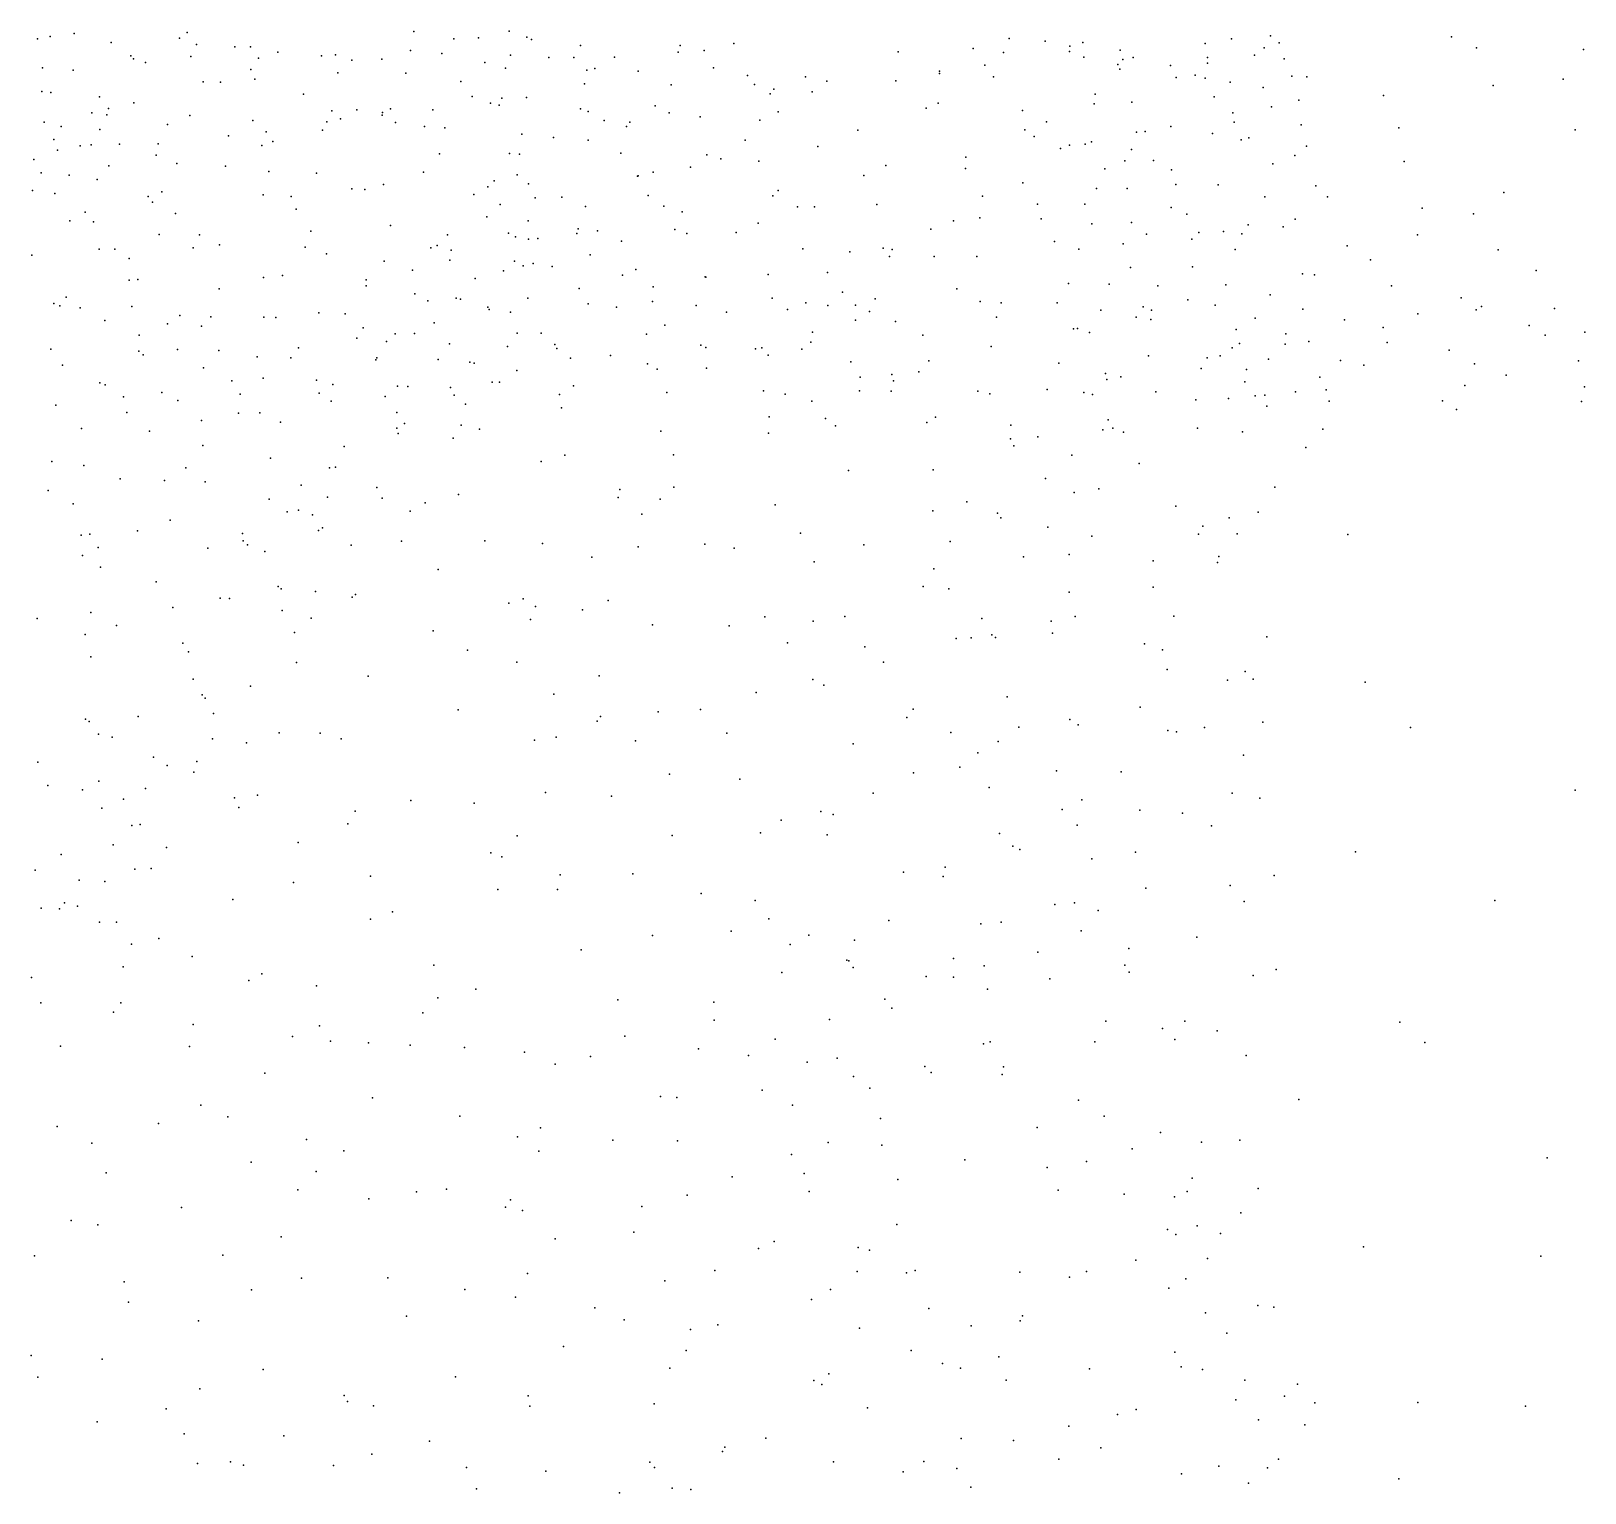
# Model space of a CAD drawing. Header units: metres. Extents: x -23.9 to 23.9, y -27.4 to 27.4.
# Drawn here: x -0.888 to 1.862, y -7.778 to -5.192 of the extents above; entities that cross this region are included whole.
import ezdxf

# ---------------------------------------------------------------- set-up
doc = ezdxf.new("R2010")
doc.units = ezdxf.units.M

msp = doc.modelspace()

# ---------------------------------------------------------------- linework, layer by layer
for p in [(-0.8118, -5.1961, 1.7997), (-0.6114, -5.1943, 18.1603), (-0.2105, -5.1923, 13.6575), (-0.0417, -5.1918, 17.0261), (-0.8763, -5.2054, -3.7536), (-0.8542, -5.2013, 18.2231), (-0.7459, -5.2118, -0.7983), (-0.625, -5.2043, 2.8219), (-0.5953, -5.2158, 2.1341), (-0.5273, -5.2196, 13.879), (-0.4993, -5.2195, -5.7486), (-0.1396, -5.2057, -5.5384), (-0.0958, -5.2035, -24.5397), (-0.0106, -5.2028, -0.2291), (-0.002, -5.2065, -4.3507), (0.0842, -5.2173, -5.1415), (0.2606, -5.2172, -22.2848), (0.3555, -5.2137, 23.0484), (0.7796, -5.2225, 22.7335), (0.8431, -5.2047, -23.3436), (0.9065, -5.2098, 13.0251), (0.9503, -5.2182, 12.8066), (0.9734, -5.2119, 12.3197), (1.19, -5.214, 16.1674), (1.2365, -5.2053, 14.7263), (1.2944, -5.2215, 13.5976), (1.3056, -5.2002, 25.309), (1.3206, -5.2127, 15.1237), (1.6261, -5.2022, 25.4257), (1.6701, -5.2215, 18.5844), (1.8595, -5.2244, 22.9182), (-0.7114, -5.2356, 18.2724), (-0.7069, -5.2407, -3.8138), (-0.6856, -5.2475, -1.2426), (-0.6049, -5.2369, -3.8921), (-0.4853, -5.2396, 17.9881), (-0.4515, -5.229, 2.4324), (-0.374, -5.2357, 17.6801), (-0.3492, -5.234, 25.3351), (-0.3202, -5.2434, -5.6363), (-0.2673, -5.2416, 23.1532), (-0.2165, -5.2259, 17.2308), (-0.1608, -5.2312, 22.5085), (-0.0846, -5.2475, 13.6319), (-0.0395, -5.2343, 23.2075), (0.0285, -5.2384, -5.2483), (0.0728, -5.2383, 13.5184), (0.1444, -5.2382, 25.2305), (0.2572, -5.2291, 23.1644), (0.3035, -5.2262, 14.3523), (0.6466, -5.2283, 13.2519), (0.8002, -5.2523, -22.7474), (0.833, -5.2295, -22.3617), (0.9501, -5.2279, 13.2776), (0.9752, -5.2381, 13.4086), (1.0354, -5.2509, 13.1702), (1.0397, -5.2255, 12.1373), (1.044, -5.2419, 12.6119), (1.0627, -5.2388, 22.7474), (1.194, -5.2486, 14.5719), (1.1943, -5.2385, 14.1259), (1.2775, -5.2343, 17.8529), (1.3295, -5.2411, 22.7921), (-0.8677, -5.2566, -0.6411), (-0.8135, -5.2608, 23.2777), (-0.4992, -5.2598, 23.1462), (-0.4921, -5.2766, 2.6785), (-0.3449, -5.2655, 19.4663), (-0.2246, -5.266, -23.2547), (-0.0481, -5.2573, 22.2722), (0.0955, -5.2609, 14.2169), (0.1097, -5.2578, 20.4514), (0.1865, -5.2628, -24.3129), (0.3199, -5.2567, 13.4016), (0.3797, -5.2702, 25.1687), (0.4825, -5.2728, -0.8181), (0.6426, -5.2798, 13.3817), (0.7195, -5.2627, 22.8655), (0.7196, -5.2671, 16.8348), (0.8156, -5.2729, 13.4591), (1.0392, -5.2594, 13.5242), (1.1286, -5.2524, 12.7492), (1.1387, -5.2741, 13.3045), (1.172, -5.2698, 14.3747), (1.1897, -5.275, 16.7235), (1.3434, -5.2713, 15.335), (1.37, -5.2728, 15.6235), (1.8233, -5.2768, 18.8874), (-0.8686, -5.2989, 1.8732), (-0.8532, -5.3007, 14.1409), (-0.5833, -5.2813, -5.856), (-0.5528, -5.2819, 2.2829), (-0.4057, -5.3033, 22.9193), (-0.1275, -5.2811, -23.8298), (0.0918, -5.2853, 21.5858), (0.2447, -5.2866, 16.9791), (0.3924, -5.2862, 23.1865), (0.42, -5.3027, 16.9346), (0.4267, -5.2943, -23.9372), (0.4944, -5.2995, -22.546), (0.5206, -5.2802, 14.6146), (0.995, -5.3032, -1.2388), (1.2342, -5.282, 16.1209), (1.2924, -5.2915, 15.9932), (1.5055, -5.3059, 22.8929), (1.6997, -5.2879, -1.6888), (-0.767, -5.308, -0.9244), (-0.7511, -5.3288, 2.0379), (-0.706, -5.3187, 19.1342), (-0.3555, -5.3329, 23.2285), (-0.3112, -5.3308, 17.795), (-0.2516, -5.3295, 25.2767), (-0.1771, -5.3312, -4.2835), (-0.1071, -5.3074, 19.9906), (-0.0747, -5.3194, 17.1678), (-0.0593, -5.3228, -5.4067), (-0.0548, -5.3102, -22.8148), (-0.0114, -5.3095, -4.4019), (0.0843, -5.3291, 21.9978), (0.0981, -5.3343, 17.0649), (0.2164, -5.3242, 23.3773), (0.4344, -5.3345, 13.4466), (0.6959, -5.3283, 13.5284), (0.7173, -5.3195, 14.8245), (0.8668, -5.3321, 22.9213), (0.9937, -5.3206, 13.6882), (1.0601, -5.3176, 25.2078), (1.2059, -5.308, 22.822), (1.3071, -5.3256, 15.041), (1.3558, -5.314, 15.8537), (-0.865, -5.3528, -0.813), (-0.8349, -5.3604, -1.4748), (-0.7804, -5.3365, 23.1797), (-0.754, -5.3401, 14.7541), (-0.6464, -5.3568, 2.6485), (-0.6068, -5.3411, 18.2977), (-0.4954, -5.3498, 13.9139), (-0.3647, -5.3524, -5.6852), (-0.3402, -5.347, -4.1638), (-0.2667, -5.3403, 13.8514), (-0.2659, -5.3356, 0.0572), (-0.243, -5.3532, 23.3208), (-0.1918, -5.3604, 14.3591), (0.1263, -5.3499, 13.6314), (0.1658, -5.3603, -4.5708), (0.1718, -5.3531, -4.9405), (0.2416, -5.3364, 13.5484), (0.2961, -5.3432, -22.9718), (0.402, -5.3492, -23.3246), (0.9093, -5.3524, 15.0845), (1.1293, -5.3608, 16.4386), (1.2387, -5.3364, 18.1158), (1.2413, -5.3529, 14.8771), (1.3597, -5.3575, 22.8975), (-0.8475, -5.3837, 2.0115), (-0.7664, -5.3659, -1.2184), (-0.5384, -5.3768, 2.4189), (-0.472, -5.3699, -5.7874), (-0.4599, -5.3871, -4.0922), (-0.3723, -5.3669, 18.065), (-0.1558, -5.3631, 17.4768), (-0.0196, -5.3743, 13.7456), (0.0364, -5.3799, -5.2049), (0.0978, -5.385, -5.0817), (0.3756, -5.3847, 23.4214), (0.5752, -5.3668, 23.2248), (0.8707, -5.3663, 13.7308), (0.8875, -5.3782, 25.1459), (0.989, -5.3875, 16.6219), (1.0686, -5.3706, 15.6411), (1.0839, -5.3694, 14.2443), (1.2031, -5.3731, 17.542), (1.2536, -5.384, 25.2511), (1.2675, -5.3809, 18.3931), (1.5326, -5.3629, 25.335), (1.8447, -5.3665, 25.4178), (-0.8414, -5.4025, -0.9574), (-0.8008, -5.3948, -1.362), (-0.7817, -5.3931, 25.2227), (-0.7314, -5.3919, 2.1414), (-0.6667, -5.4111, 14.0598), (-0.6631, -5.3911, -5.8977), (-0.4795, -5.3942, 19.2584), (-0.1653, -5.4091, -5.601), (-0.0414, -5.4084, 25.2015), (-0.0236, -5.4096, 23.531), (0.1561, -5.4078, 23.5512), (0.3082, -5.4106, 17.0074), (0.5047, -5.3961, 13.6289), (0.7663, -5.4149, 23.1807), (0.9337, -5.3993, 23.0291), (0.9499, -5.3936, 13.8546), (0.9775, -5.3919, 15.3545), (1.0598, -5.401, 14.4023), (1.3487, -5.4116, 15.4202), (1.369, -5.3951, 15.6904), (-0.8832, -5.4189, 2.5204), (-0.87, -5.4424, 14.1777), (-0.75, -5.4301, 2.5501), (-0.6297, -5.426, 2.3157), (-0.5437, -5.4308, 23.3114), (-0.4672, -5.44, 25.2817), (-0.3829, -5.4432, 23.4134), (-0.1932, -5.4411, -4.3335), (0.2128, -5.4414, -4.6663), (0.2792, -5.4327, 14.6076), (0.333, -5.4178, 13.6226), (0.4003, -5.4221, 25.1039), (0.6249, -5.4298, 16.9232), (0.766, -5.435, 25.0527), (1.0125, -5.4353, 25.163), (1.0476, -5.4211, 14.6793), (1.0982, -5.4205, 22.9693), (1.1304, -5.4371, 16.3083), (1.3099, -5.4264, 15.9494), (1.5424, -5.4223, 23.0001), (-0.8203, -5.4464, -5.9734), (-0.7711, -5.4541, -3.8848), (-0.3202, -5.4706, 18.2138), (-0.2973, -5.472, 25.2295), (-0.2642, -5.4634, 18.0638), (-0.0794, -5.4674, -4.4383), (-0.0682, -5.4567, -5.3984), (-0.0277, -5.4459, 17.3803), (-0.0076, -5.4619, 13.8513), (0.1854, -5.4486, 13.7245), (0.1864, -5.448, -4.8102), (0.5857, -5.4475, 23.4034), (0.8674, -5.4605, 16.7837), (0.9976, -5.4704, 14.2702), (1.052, -5.4705, 23.1124), (1.1383, -5.4634, 14.8585), (1.2132, -5.464, 16.212), (1.3856, -5.4654, 25.2535), (-0.8855, -5.4737, -1.071), (-0.8459, -5.4793, 18.5777), (-0.6804, -5.4843, -3.9736), (-0.6733, -5.4946, 23.362), (-0.6564, -5.4761, 2.5099), (-0.4772, -5.4813, -5.8145), (-0.4276, -5.4845, 0.2303), (-0.1046, -5.4809, 17.69), (-0.0577, -5.4985, 23.6741), (0.004, -5.4868, -0.2823), (0.0514, -5.4854, -5.1546), (0.2039, -5.4827, 20.6924), (0.425, -5.4832, 14.8026), (0.4342, -5.4737, 13.8014), (0.609, -5.4985, 13.9339), (0.796, -5.4839, 23.3165), (0.8931, -5.4979, 25.0878), (0.977, -5.4981, 14.4432), (1.2953, -5.4852, 23.0169), (1.4066, -5.4849, 18.7613), (1.7183, -5.4774, 23.0927), (-0.7921, -5.5121, 2.3901), (-0.6326, -5.5147, -5.8885), (-0.4187, -5.5069, 14.0028), (-0.0816, -5.5202, 14.5119), (0.0931, -5.5019, 25.1362), (0.2317, -5.5012, 25.1076), (0.2644, -5.5114, 13.8368), (0.4686, -5.5024, 16.9956), (0.4984, -5.5028, 23.5831), (0.7913, -5.5224, 16.8928), (0.8997, -5.5241, 14.178), (1.1296, -5.5036, 16.6495), (1.1573, -5.5156, 17.942), (1.3493, -5.5243, 15.4939), (1.5737, -5.505, 25.2856), (1.6651, -5.515, 19.1468), (-0.8194, -5.5277, 23.3492), (-0.7773, -5.5292, 23.259), (-0.6613, -5.5516, 25.0841), (-0.59, -5.5524, -4.0837), (-0.3928, -5.5458, -4.2357), (-0.2517, -5.5356, 23.6448), (-0.1512, -5.5523, 18.0268), (-0.0427, -5.5494, -5.3295), (-0.0082, -5.5276, 17.5714), (0.078, -5.55, -4.9483), (0.0805, -5.5416, -4.6069), (0.1147, -5.5452, 17.2948), (0.2515, -5.5428, 23.754), (0.2726, -5.55, 20.1817), (0.3601, -5.5479, 17.1101), (0.3987, -5.5314, 23.6744), (0.7045, -5.5422, 23.5262), (0.7445, -5.5277, 14.0846), (0.9895, -5.5325, 16.6934), (1.0597, -5.5304, 23.2427), (1.0859, -5.551, 15.9551), (1.1787, -5.548, 16.4048), (1.2226, -5.5461, 25.1552), (1.2548, -5.5505, 15.0878), (1.2661, -5.5347, 16.0734), (1.3278, -5.5379, 15.2779), (1.566, -5.5521, -1.5414), (-0.7673, -5.5775, 24.9966), (-0.7398, -5.5777, 23.4786), (-0.6012, -5.5752, 14.0862), (-0.5543, -5.5697, 23.5561), (-0.4027, -5.5741, 25.1015), (-0.1805, -5.5754, 22.7155), (-0.1694, -5.5711, 25.0941), (-0.1445, -5.5791, -5.5264), (-0.0308, -5.5557, 25.1173), (-0.0077, -5.5598, 23.8093), (0.0091, -5.5584, 13.9658), (0.1572, -5.5633, 13.9307), (0.4779, -5.5771, 14.0972), (0.5608, -5.5821, 25.0067), (0.62, -5.5759, 16.9795), (0.6359, -5.5781, 14.1692), (0.923, -5.5641, -1.1888), (0.9665, -5.5773, 23.4099), (1.0446, -5.5684, 18.4639), (1.1665, -5.5596, 14.9878), (1.2431, -5.5779, 23.2299), (1.4411, -5.5717, 18.9882), (1.7084, -5.579, 25.2607), (-0.8863, -5.5882, 24.9216), (-0.7145, -5.594, 18.6181), (-0.3652, -5.5858, 18.3569), (-0.2632, -5.5987, 0.018), (-0.1467, -5.597, 23.8072), (-0.0324, -5.5989, 19.6831), (-0.0173, -5.6069, 17.8315), (0.0005, -5.6032, -5.0912), (0.0342, -5.6085, 17.6986), (0.1013, -5.5875, 17.4566), (0.6314, -5.5907, 23.6865), (0.7101, -5.5905, 24.9681), (0.7858, -5.5906, 14.2839), (1.1675, -5.6088, 23.3493), (1.4828, -5.5963, 25.1782), (-0.7144, -5.6326, -5.9315), (-0.6992, -5.6314, 14.8142), (-0.4767, -5.6279, -5.8202), (-0.4432, -5.6244, 23.7098), (-0.295, -5.6318, -4.3619), (-0.2129, -5.6148, 14.0931), (-0.102, -5.6293, 18.1247), (-0.0521, -5.6161, -5.2398), (0.1586, -5.6237, 14.0883), (0.1824, -5.6136, 23.9086), (0.305, -5.6266, 24.9541), (0.3061, -5.6269, 14.1618), (0.4163, -5.6226, 23.8303), (0.5213, -5.6188, 14.2333), (1.058, -5.61, 18.1472), (1.3623, -5.6209, 25.1116), (1.3832, -5.6232, 23.2403), (1.7759, -5.6155, -1.6538), (-0.826, -5.6624, 14.211), (-0.5549, -5.648, 24.9602), (-0.2951, -5.6427, 23.8161), (-0.2089, -5.6564, 18.3111), (-0.1354, -5.6642, 23.9338), (-0.009, -5.664, 17.9789), (0.0823, -5.6473, 24.0092), (0.2131, -5.6442, 17.3262), (0.4237, -5.6641, 20.4587), (0.5479, -5.6534, 17.0924), (0.7503, -5.6478, 14.4167), (0.9478, -5.638, 16.7879), (1.0198, -5.6393, 24.9979), (1.1059, -5.6427, 16.8822), (1.2268, -5.6404, 25.0487), (1.3052, -5.6586, 16.0275), (1.5195, -5.6426, 23.1947), (1.6431, -5.6638, 23.247), (-0.8475, -5.6739, 23.7207), (-0.8369, -5.6778, -3.9604), (-0.8009, -5.6816, 24.8474), (-0.7094, -5.6789, 23.7332), (-0.3786, -5.6903, 14.1642), (-0.3319, -5.6918, 24.8584), (-0.186, -5.6687, 19.3678), (-0.1278, -5.6662, 24.8985), (-0.0794, -5.6799, -4.5595), (-0.0774, -5.6841, 14.1514), (-0.0393, -5.6892, -5.0337), (0.0979, -5.6743, 24.8692), (0.1483, -5.6802, 14.2423), (0.2117, -5.6702, 21.7833), (0.2889, -5.6774, 14.2963), (0.343, -5.6892, 24.7852), (0.4507, -5.6843, 17.1917), (0.4831, -5.6725, 24.8026), (0.5223, -5.6772, 14.398), (0.5709, -5.6768, 23.8651), (0.5956, -5.6881, 19.271), (0.6059, -5.6652, 15.1103), (0.7918, -5.6701, 16.9624), (0.8289, -5.6725, 14.5408), (0.9283, -5.6726, 15.4692), (1.0054, -5.6854, 18.8125), (1.0801, -5.6798, 14.9992), (1.0949, -5.6857, 23.5707), (1.159, -5.6669, 16.5709), (1.2078, -5.6767, 23.4762), (1.3625, -5.6837, 15.8337), (1.5663, -5.6921, 25.0585), (1.6695, -5.6851, 19.4821), (1.6789, -5.6792, 23.4139), (1.8082, -5.6824, 23.602), (-0.7575, -5.7039, -4.038), (-0.6467, -5.7094, 24.8409), (-0.6247, -5.6951, 18.6164), (-0.5865, -5.7138, 23.877), (-0.5695, -5.697, -4.1825), (-0.4758, -5.6977, 24.8547), (-0.4548, -5.6982, 23.8368), (-0.3003, -5.7169, 23.9469), (-0.1747, -5.708, -5.4486), (0.2335, -5.712, -0.5885), (0.5711, -5.7031, 19.5535), (0.6419, -5.7053, 24.7611), (0.8208, -5.6977, 14.6967), (0.9567, -5.7183, 19.1041), (0.964, -5.7181, 24.8465), (1.0676, -5.698, 16.349), (1.0938, -5.7018, 17.5502), (1.2448, -5.7194, 19.2226), (1.2787, -5.6999, 15.264), (1.4365, -5.7027, 25.0102), (1.5051, -5.716, 23.5633), (1.7635, -5.7125, 23.8435), (-0.6965, -5.7298, 23.9539), (-0.3116, -5.7352, 18.4277), (-0.259, -5.7408, -5.6598), (-0.2434, -5.7273, -4.4571), (-0.2093, -5.727, 14.194), (-0.1475, -5.7449, 24.0732), (-0.0277, -5.7259, 18.2009), (0.0147, -5.7262, 24.1199), (0.0393, -5.7463, -0.3632), (0.2012, -5.7278, 24.1053), (0.4919, -5.7421, 14.5188), (0.4953, -5.7246, 23.9809), (0.6904, -5.7294, 14.6183), (0.985, -5.7249, 15.7134), (1.2504, -5.7445, 16.2964), (1.3317, -5.7456, 15.5812), (1.3324, -5.7272, 23.5086), (1.3734, -5.741, 23.6491), (1.5119, -5.7424, 23.8316), (1.7915, -5.7294, 25.0607), (1.862, -5.7245, 24.082), (-0.8528, -5.7544, 24.7283), (-0.6971, -5.7577, -4.1163), (-0.6897, -5.7646, 24.1051), (-0.6289, -5.7548, -5.8965), (-0.5556, -5.757, 24.0629), (-0.488, -5.7678, -4.2872), (-0.428, -5.7699, 24.7054), (-0.4147, -5.7519, 14.8371), (-0.2776, -5.7732, 24.6692), (-0.2761, -5.7695, 24.099), (-0.1677, -5.7728, -5.2804), (-0.0447, -5.7495, -4.6703), (0.0428, -5.7535, 24.6389), (0.0669, -5.7706, 22.3059), (0.1376, -5.7656, 17.8893), (0.2971, -5.7473, 17.4084), (0.3062, -5.7514, 14.4199), (0.3943, -5.754, 24.0742), (0.4054, -5.7518, 20.7743), (0.4164, -5.7652, 19.7641), (0.4762, -5.7543, 24.6133), (0.8114, -5.7498, 24.7354), (1.0896, -5.7662, 24.7991), (1.1935, -5.7695, 19.7043), (1.2163, -5.7662, 16.4387), (1.2375, -5.7518, 24.8762), (1.302, -5.7723, 16.1289), (1.4297, -5.7743, 24.0444), (1.6219, -5.7561, 24.1002), (-0.8323, -5.7827, -5.9926), (-0.5828, -5.7874, 24.1972), (-0.1115, -5.7774, 24.5987), (-0.1039, -5.7795, 18.3103), (-0.028, -5.7919, 22.5292), (0.2029, -5.7803, 22.0083), (0.2203, -5.79, 17.7407), (0.3075, -5.7878, 21.1463), (0.5631, -5.777, 18.9493), (0.6357, -5.7991, 24.5835), (0.6831, -5.7946, 24.0304), (0.7011, -5.7752, 17.1156), (0.931, -5.7794, 14.9165), (1.0133, -5.7977, 15.0375), (1.1831, -5.7884, -1.3222), (1.2628, -5.7902, 23.9979), (1.471, -5.783, 24.897), (1.6666, -5.7805, 24.3003), (1.7228, -5.8002, 24.47), (1.8507, -5.7749, 24.4235), (-0.766, -5.814, 24.6353), (-0.7565, -5.8178, 24.3408), (-0.5326, -5.8103, 24.6117), (-0.4771, -5.8056, 23.0759), (-0.3828, -5.809, 24.2779), (-0.3537, -5.8169, 24.5279), (-0.2395, -5.82, 24.3162), (-0.2213, -5.8204, 24.4707), (-0.1455, -5.822, -4.6106), (-0.0721, -5.8128, -4.868), (-0.0592, -5.8131, 24.2744), (0.0718, -5.8192, 18.104), (0.4083, -5.8282, 24.2146), (0.578, -5.828, 14.6549), (0.5793, -5.804, 17.2296), (0.634, -5.8289, 24.1971), (0.6385, -5.8104, 19.8733), (0.7876, -5.8287, 24.1612), (0.9106, -5.8258, 24.0224), (1.0157, -5.8081, 24.6956), (1.0408, -5.8034, 23.8721), (1.26, -5.8123, 24.1493), (1.3497, -5.8297, 15.908), (1.3931, -5.8038, 24.2107), (1.4038, -5.8261, 24.3577), (1.6496, -5.8185, 24.8912), (1.8613, -5.821, 24.9384), (-0.8438, -5.8535, 24.502), (-0.7244, -5.839, 14.2518), (-0.6564, -5.831, 18.6975), (-0.6284, -5.8452, 24.5105), (-0.5181, -5.8339, 18.6075), (-0.3781, -5.8324, -4.4108), (-0.3569, -5.8467, -5.7018), (-0.2611, -5.8381, -5.4497), (-0.139, -5.8356, -5.0432), (-0.1191, -5.8519, -0.1911), (0.0471, -5.8344, 14.3519), (0.2371, -5.8313, 24.3702), (0.4467, -5.8338, 24.4546), (0.494, -5.8466, -0.8908), (0.809, -5.8332, 24.3352), (0.9753, -5.8311, 24.2176), (0.9906, -5.8346, 24.3554), (1.1024, -5.8298, 24.14), (1.1736, -5.8442, 16.6573), (1.231, -5.8415, 24.5788), (1.2783, -5.8372, 24.4015), (1.2956, -5.8356, 15.4266), (1.2989, -5.855, 15.661), (1.4095, -5.8467, 24.752), (1.6099, -5.8456, 24.6665), (1.8559, -5.8468, -1.6883), (-0.7184, -5.8667, -5.9008), (-0.5863, -5.8806, 0.3591), (-0.5209, -5.8677, -5.7937), (-0.4828, -5.8671, -4.348), (-0.4465, -5.8835, 14.3436), (-0.2406, -5.8666, 18.439), (0.0511, -5.8582, 14.942), (0.4184, -5.874, 17.4609), (0.5179, -5.8771, 15.2726), (0.6975, -5.8842, 14.8073), (0.7129, -5.8745, 20.2029), (1.0181, -5.8796, 17.2669), (1.6345, -5.861, 19.6844), (-0.7986, -5.8946, -4.1143), (-0.6783, -5.8996, -4.2121), (-0.2409, -5.8943, 14.3488), (-0.2384, -5.9036, -5.2268), (-0.2268, -5.8858, 19.0766), (-0.1409, -5.9116, -4.8796), (-0.1269, -5.8887, -4.7237), (-0.0944, -5.8961, 14.3469), (0.2268, -5.8992, 14.5215), (0.4171, -5.9031, 14.6363), (0.5357, -5.8898, 17.35), (0.8458, -5.889, 18.2686), (0.8938, -5.9097, 17.8902), (1.009, -5.8974, 16.1487), (1.0265, -5.8939, 16.5092), (1.0455, -5.9012, 16.9604), (1.1766, -5.8943, 15.3416), (1.2559, -5.9007, 16.3995), (1.3982, -5.8957, 19.793), (-0.5841, -5.9248, -4.3009), (-0.3337, -5.9265, -5.4974), (0.8455, -5.9133, 14.9619), (0.8515, -5.9253, 17.0491), (1.3679, -5.9284, -1.4178), (-0.851, -5.9532, 19.0743), (-0.7945, -5.9603, 14.8834), (-0.6142, -5.9642, 18.7286), (-0.464, -5.9473, -5.7287), (-0.3598, -5.9645, 14.4161), (-0.3489, -5.9633, -4.5085), (0.0148, -5.9532, 18.2907), (0.0569, -5.9421, 14.4653), (0.2492, -5.9416, 15.1632), (0.9542, -5.9417, 19.9927), (1.0733, -5.9566, 16.8191), (-0.7305, -5.9839, -5.8567), (-0.6517, -5.987, 23.1873), (-0.5796, -5.989, 14.3472), (0.5587, -5.9693, 14.8076), (0.7083, -5.968, 15.492), (0.9073, -5.9834, 17.5021), (-0.8575, -6.0047, -4.1307), (-0.4666, -6.0195, 19.0404), (-0.4098, -5.9951, -5.5817), (-0.3631, -6.0161, -5.3965), (-0.276, -5.9989, -5.1409), (-0.2663, -6.0183, -4.6783), (-0.1313, -6.0117, 14.8887), (0.1513, -6.0168, 18.1157), (0.1541, -6.0029, 14.5828), (0.2253, -6.0199, 18.8543), (0.2498, -5.9987, -0.6511), (0.9581, -6.0079, 15.1918), (1.0016, -6.0014, 16.9233), (1.313, -5.9986, 16.1283), (-0.8136, -6.0283, 14.3517), (-0.4345, -6.042, -4.4858), (-0.4147, -6.0393, 23.0404), (-0.39, -6.0472, 18.6175), (-0.2169, -6.0412, -4.7823), (-0.1907, -6.0261, 18.4767), (0.1929, -6.0466, 22.1811), (0.4288, -6.03, 21.5571), (0.7082, -6.0405, 20.84), (0.7681, -6.0247, 15.0446), (0.8225, -6.0445, 20.5456), (1.1379, -6.032, 15.4396), (1.2837, -6.0427, 16.3069), (-0.6995, -6.0757, -5.8004), (-0.6416, -6.057, -4.3309), (-0.3793, -6.0752, -4.5803), (-0.3723, -6.0707, 14.5133), (0.8284, -6.0527, 17.1561), (0.9114, -6.0691, 20.2817), (1.186, -6.0673, -1.3126), (1.2324, -6.0525, 15.6143), (-0.7991, -6.0833, -4.2216), (-0.7842, -6.0819, 18.8859), (-0.5136, -6.0803, 14.4275), (-0.5123, -6.0935, -5.6243), (-0.5049, -6.1007, 0.2293), (-0.3215, -6.1012, -5.0662), (-0.2323, -6.0938, 14.5322), (-0.0847, -6.0936, 14.5343), (0.0169, -6.0984, -0.3896), (0.1864, -6.104, 14.7028), (0.3045, -6.0994, 17.9222), (0.4737, -6.0798, 14.8831), (0.5858, -6.1006, 17.4509), (0.7385, -6.0944, 17.2771), (0.9894, -6.0852, 15.3123), (1.1783, -6.0815, 20.0902), (1.2464, -6.081, 16.5346), (1.4424, -6.0823, 20.0057), (-0.7968, -6.1197, -5.8339), (-0.769, -6.105, 0.5422), (-0.5748, -6.1064, -4.4118), (-0.4743, -6.1121, 18.7018), (0.1042, -6.1221, 22.4213), (0.3565, -6.1062, 14.8245), (0.498, -6.1306, 17.6248), (0.8685, -6.1217, 15.2493), (0.9493, -6.1177, 16.0383), (1.0981, -6.1286, 16.8912), (1.212, -6.1318, 15.7592), (1.2144, -6.121, 16.7254), (-0.7653, -6.1403, 14.4054), (-0.1676, -6.1439, 19.0244), (0.7096, -6.1429, 21.1476), (-0.6663, -6.1662, 18.8524), (-0.4509, -6.1741, -5.34), (-0.4454, -6.1782, -4.6119), (-0.3845, -6.183, -4.71), (0.6907, -6.1745, 15.177), (0.7362, -6.1782, 18.1599), (0.9495, -6.1842, 16.4137), (1.098, -6.1755, 15.5421), (-0.637, -6.2117, 14.4344), (-0.5532, -6.1947, 14.9303), (-0.5366, -6.1952, -5.5203), (-0.3199, -6.1929, -4.8202), (-0.3135, -6.1886, 18.6296), (-0.0425, -6.2039, 14.6693), (-0.0171, -6.1963, 18.418), (0.0046, -6.2096, 22.6926), (0.1334, -6.1991, 18.2775), (-0.8773, -6.231, 14.4569), (-0.7824, -6.2205, -5.7827), (-0.4433, -6.2168, -5.219), (-0.3921, -6.2304, -5.0158), (-0.0042, -6.2328, 14.9325), (0.088, -6.2153, 14.7568), (0.2118, -6.242, 18.179), (0.4106, -6.2282, 15.4311), (0.4964, -6.2355, 21.7779), (0.5521, -6.2275, -0.9496), (0.7944, -6.2307, 17.8223), (0.9173, -6.2357, 20.8725), (0.9597, -6.2276, 15.4581), (1.1342, -6.2265, 20.2809), (-0.7923, -6.2593, 19.1189), (-0.7365, -6.2434, -4.3623), (-0.422, -6.2555, 18.7308), (-0.1763, -6.2526, 14.677), (0.3477, -6.244, 14.9956), (0.7495, -6.266, 15.3416), (0.7761, -6.2651, -1.0978), (0.8122, -6.2597, 17.5294), (0.8187, -6.2644, 17.281), (0.9195, -6.2566, 17.153), (1.2988, -6.2634, 16.2074), (-0.6191, -6.2747, -5.5541), (-0.6091, -6.2896, -4.5067), (-0.1154, -6.2868, 18.5347), (0.4505, -6.2741, 15.1158), (0.5874, -6.2807, 17.5543), (1.0825, -6.2758, 15.6291), (1.1147, -6.286, 16.9203), (-0.7824, -6.2985, 23.2731), (-0.4181, -6.3088, -4.9284), (-0.0284, -6.3081, 14.7818), (0.6208, -6.3079, 15.6962), (1.1228, -6.3211, 20.581), (1.2607, -6.3247, 15.929), (-0.601, -6.338, -5.4291), (-0.4993, -6.3506, -4.7501), (-0.2913, -6.3326, 14.956), (0.1172, -6.332, 18.3671), (0.4955, -6.3387, 15.2348), (0.5152, -6.3486, 17.749), (1.2295, -6.3398, 16.6309), (1.2748, -6.338, 16.3529), (1.473, -6.3436, -1.4586), (-0.5849, -6.3657, 18.887), (-0.5798, -6.372, -4.656), (0.0371, -6.3649, 14.9063), (0.3951, -6.3615, 17.9624), (0.8393, -6.3697, 15.5466), (-0.6985, -6.4045, 14.5345), (-0.5653, -6.3992, -5.2233), (-0.1323, -6.3925, 22.8694), (0.1198, -6.404, 15.1079), (0.2217, -6.396, -0.6494), (0.2967, -6.3921, 18.1473), (0.6622, -6.4057, 21.6577), (0.6732, -6.3915, 17.4939), (1.0747, -6.3875, -1.2409), (-0.7914, -6.4087, 0.523), (-0.7853, -6.4131, -5.6538), (-0.4491, -6.4333, 18.8273), (-0.3763, -6.4338, 23.0191), (0.1141, -6.4122, 22.6036), (0.3436, -6.4339, 18.6082), (0.7396, -6.4324, 18.0151), (0.8602, -6.4233, 17.3), (0.9504, -6.4094, 21.1672), (0.9654, -6.4191, 17.1645), (1.1239, -6.4288, 16.8741), (1.1392, -6.4313, 20.8647), (1.189, -6.4238, 16.7567), (1.2922, -6.4144, 16.2435), (1.5534, -6.4238, 20.4185), (-0.7687, -6.4357, 19.0191), (-0.7444, -6.4406, -5.5397), (-0.5666, -6.444, 14.5473), (-0.5068, -6.4509, -4.9106), (-0.3393, -6.4437, 14.6912), (0.003, -6.4459, 18.5063), (0.0412, -6.441, -0.4699), (0.1816, -6.447, 15.0696), (0.5672, -6.4526, 15.3826), (0.8235, -6.4485, 21.4224), (-0.8759, -6.485, -5.7134), (-0.6715, -6.476, -5.3563), (-0.5946, -6.4838, -5.1336), (0.7878, -6.4686, 15.9217), (1.2579, -6.4725, 16.0135), (-0.647, -6.4906, 18.9831), (-0.6001, -6.5024, -4.7915), (0.2422, -6.5064, 18.3203), (0.3667, -6.5152, 18.1207), (0.6738, -6.504, 15.4838), (0.7557, -6.4941, 17.4511), (0.927, -6.5001, 16.9723), (1.0411, -6.502, 17.0096), (-0.8584, -6.5263, 19.0952), (-0.7971, -6.5339, -5.4995), (-0.768, -6.5185, -4.5587), (-0.6854, -6.5318, -4.7002), (-0.4872, -6.5436, 14.6393), (0.0227, -6.5389, 14.9716), (0.6026, -6.54, 17.699), (0.8076, -6.53, 15.5995), (1.2375, -6.5399, 16.5759), (1.8447, -6.5343, -1.6544), (-0.7626, -6.5664, -5.3896), (-0.7242, -6.5507, 15.0056), (-0.5276, -6.5481, 18.9299), (-0.5203, -6.5651, 0.1778), (-0.3143, -6.5718, -0.0677), (-0.2158, -6.5529, 18.7264), (-0.1037, -6.5577, 14.8949), (0.1391, -6.5454, 18.4388), (0.51, -6.5722, 15.3716), (0.9368, -6.5685, 17.1856), (0.9714, -6.5518, 15.7364), (1.0745, -6.5698, 15.8186), (1.2868, -6.5487, 16.2731), (-0.7097, -6.5971, 14.6319), (-0.6951, -6.5951, -5.224), (-0.3276, -6.5939, 18.8182), (0.4395, -6.5875, -0.8519), (0.5314, -6.5775, 18.4162), (0.9635, -6.5963, 16.3668), (1.1499, -6.5754, 16.7964), (1.201, -6.5978, 15.9296), (-0.4152, -6.6269, 14.7201), (-0.0277, -6.6154, 22.7708), (0.2466, -6.6145, 15.1714), (0.403, -6.6099, 15.2963), (0.5209, -6.6134, 15.6225), (0.8262, -6.611, 17.3779), (-0.8349, -6.6485, 0.5216), (-0.7429, -6.6312, -4.7401), (-0.6483, -6.6358, -4.9752), (-0.0742, -6.6451, 18.6515), (-0.0546, -6.6525, 18.9096), (0.8493, -6.6334, 17.6006), (0.8618, -6.6394, -1.1313), (1.0668, -6.6442, 16.9334), (1.4561, -6.6435, -1.4373), (-0.8806, -6.6763, -5.4435), (-0.7045, -6.6742, -5.0793), (-0.6751, -6.6728, 19.071), (0.6558, -6.6793, 17.6842), (0.7297, -6.6707, 15.5779), (0.9892, -6.6559, 21.1991), (-0.8028, -6.6935, 23.2494), (-0.7572, -6.6958, -5.1916), (-0.4234, -6.698, 18.9275), (-0.2872, -6.6864, 14.829), (0.0482, -6.684, 15.0541), (0.1769, -6.6823, 18.4657), (0.726, -6.687, 17.5446), (1.0852, -6.7077, 15.8584), (1.2339, -6.7031, 16.5929), (1.312, -6.6854, 20.7287), (-0.829, -6.7341, 19.1644), (-0.5311, -6.7282, 19.1465), (-0.0618, -6.7104, 15.0298), (0.0438, -6.7104, 18.5843), (0.2978, -6.7174, 15.2431), (0.3934, -6.7295, 18.232), (0.9237, -6.7369, 17.3371), (0.9585, -6.7336, 15.7684), (1.2589, -6.7317, 16.4388), (1.7028, -6.7298, -1.5688), (-0.8699, -6.743, 14.7215), (-0.8378, -6.7445, -5.2667), (-0.8056, -6.7397, -4.7839), (-0.287, -6.7629, 22.9218), (-0.2482, -6.7498, 18.8349), (0.418, -6.762, 22.1438), (1.0008, -6.7474, 16.1755), (-0.7669, -6.7679, -5.0805), (-0.7368, -6.7683, -4.9242), (0.212, -6.7915, 15.278), (0.3508, -6.7839, 18.5732), (0.4888, -6.7909, 18.1035), (0.6299, -6.7648, 17.7938), (0.7931, -6.771, 15.9452), (0.829, -6.7678, 17.3405), (0.9704, -6.7831, 17.08), (-0.7101, -6.8067, 15.0327), (-0.662, -6.797, 14.7318), (0.0856, -6.8169, 15.139), (0.4556, -6.8075, 15.3969), (0.5695, -6.8001, 18.2957), (1.0548, -6.8146, 16.92), (1.1753, -6.7943, 16.705), (-0.7252, -6.8468, 19.1624), (-0.6029, -6.8286, 0.2362), (-0.1749, -6.8441, 14.9756), (0.556, -6.8354, 21.9211), (0.5595, -6.8365, -0.9654), (0.7448, -6.8324, 21.6107), (0.7989, -6.8455, 15.6733), (0.8939, -6.821, 17.2115), (1.0477, -6.8442, 17.1497), (-0.8872, -6.8659, 19.2413), (-0.5023, -6.871, 14.7675), (-0.4793, -6.8592, 19.0357), (0.4405, -6.8572, 18.2466), (0.567, -6.8483, 17.9815), (0.6962, -6.8639, 17.6288), (0.7445, -6.8656, 17.5041), (0.9151, -6.8684, 15.7665), (1.0556, -6.8563, 16.8799), (1.2751, -6.8624, 16.3356), (1.3156, -6.8518, -1.3519), (-0.3825, -6.8804, 14.852), (-0.1678, -6.9019, -0.2912), (-0.1007, -6.8864, 18.7738), (0.8048, -6.8867, -1.098), (-0.8709, -6.9105, -4.9029), (-0.7418, -6.9272, 14.7548), (-0.729, -6.9105, 19.2205), (-0.1947, -6.9285, 18.8667), (0.1504, -6.9054, 18.7059), (0.3205, -6.9095, 15.3374), (0.6233, -6.9045, 17.8381), (0.6352, -6.9201, 15.5665), (-0.6013, -6.9491, 19.1474), (-0.3774, -6.9515, 19.0094), (0.3212, -6.9415, -0.7487), (0.525, -6.9403, 18.1166), (1.0141, -6.9432, 16.9674), (1.1146, -6.9562, 16.7819), (1.1539, -6.9432, 21.056), (1.5344, -6.9449, 20.665), (-0.425, -6.9702, 15.0874), (-0.3581, -6.9787, -0.0769), (-0.2908, -6.9814, 14.8762), (0.1629, -6.9694, 18.5971), (0.429, -6.9749, 18.351), (0.7979, -6.9834, 17.8323), (0.8096, -6.9798, 15.7123), (0.9949, -6.9797, 15.8525), (1.1364, -6.9755, 15.9812), (1.2113, -6.9602, 16.1854), (1.5786, -6.9809, -1.4907), (-0.8361, -6.9874, 19.2679), (-0.6075, -6.9877, 14.7169), (-0.2173, -6.9858, 18.9751), (-0.1207, -6.9897, 14.9864), (-0.0148, -6.9978, 18.7515), (0.1022, -7.0057, -0.5489), (0.2931, -6.9918, 18.5021), (0.3817, -7.004, 22.2169), (0.5389, -7.0085, 15.4924), (1.2627, -7.0037, 16.3593), (-0.4744, -7.0354, 19.1105), (0.0397, -7.0192, 15.0764), (0.4854, -7.0156, 15.626), (0.694, -7.0231, 17.6644), (0.7048, -7.0341, 15.6377), (0.8307, -7.0375, 17.3311), (0.8328, -7.0239, 16.001), (0.406, -7.0653, 18.5631), (0.5674, -7.0412, 18.0179), (0.5962, -7.0616, 18.3302), (-0.5877, -7.0918, 23.0655), (-0.2838, -7.0788, 19.0011), (0.2261, -7.0762, 22.4306), (0.2547, -7.0783, 15.1845), (0.4594, -7.0919, 15.4), (0.9657, -7.0826, 17.6242), (1.3555, -7.0816, 20.9365), (-0.5396, -7.1125, 14.6785), (-0.1294, -7.1109, 14.9027), (0.6153, -7.1152, 21.8393), (1.0113, -7.1114, -1.1939), (-0.8417, -7.1294, 0.4052), (-0.6624, -7.1239, 19.244), (-0.0272, -7.1475, 18.8241), (0.0137, -7.1318, 22.6042), (0.8924, -7.1311, 17.2065), (1.1109, -7.1401, 17.3206), (-0.7804, -7.1587, 14.5968), (-0.4007, -7.1527, 19.1138), (-0.3343, -7.1727, 19.1753), (0.0105, -7.1729, 14.958), (0.1419, -7.1536, 15.0596), (0.256, -7.155, 18.6001), (0.5227, -7.1577, 18.166), (0.618, -7.1622, 17.9004), (1.0608, -7.1692, 15.9442), (1.1835, -7.1573, 16.2292), (1.2511, -7.1538, 16.4744), (-0.4985, -7.1924, 19.1958), (0.4576, -7.179, -0.8771), (0.7646, -7.1887, 17.4995), (0.9104, -7.2017, 15.8092), (0.9798, -7.1911, 16.168), (1.795, -7.1847, -1.601), (-0.7551, -7.2115, 19.3336), (-0.3835, -7.2091, 14.7003), (0.3529, -7.2187, 18.5261), (0.4803, -7.2128, 18.3576), (0.6461, -7.2233, 15.5741), (1.1668, -7.2206, 16.6461), (-0.4156, -7.2414, -0.0482), (-0.2902, -7.2576, 19.0811), (-0.2057, -7.2448, 14.7651), (-0.1525, -7.2404, -0.319), (-0.0396, -7.2591, 14.8687), (0.2733, -7.2507, 15.0866), (0.489, -7.2442, 22.0541), (0.9298, -7.2418, 17.1322), (1.0465, -7.2494, 16.8932), (1.1354, -7.2538, 16.0335), (1.1579, -7.2444, 16.5852), (1.284, -7.2391, 21.1107), (-0.6219, -7.2727, 19.2848), (-0.0482, -7.2723, 15.1439), (-0.018, -7.2779, 19.0303), (0.1929, -7.2708, 18.8742), (1.2528, -7.2824, 16.4302), (-0.817, -7.2958, 19.4303), (-0.77, -7.3036, 14.5085), (0.6444, -7.303, 17.8829), (1.1231, -7.3118, 16.3287), (1.176, -7.3053, -1.27), (-0.4454, -7.3248, 14.9943), (0.0396, -7.3281, 18.846), (0.1791, -7.3166, 18.7127), (0.4274, -7.3331, 18.6758), (1.138, -7.3207, 17.5782), (1.2169, -7.3187, 16.2455), (-0.8821, -7.3582, 19.6487), (-0.5488, -7.357, 19.4604), (0.3992, -7.3451, 15.2578), (0.5756, -7.3437, 18.1513), (0.5958, -7.3483, 15.7621), (1.0674, -7.366, 21.415), (1.1941, -7.3632, 16.0983), (1.4703, -7.3425, -1.4168), (1.7842, -7.3591, 20.6716), (-0.2566, -7.3971, 14.6727), (-0.0095, -7.3893, 14.8056), (0.3224, -7.3844, 15.0758), (0.5738, -7.3857, 15.5001), (0.6615, -7.3881, 18.4658), (0.6767, -7.3843, 15.5912), (0.8621, -7.3869, 15.755), (0.9497, -7.3957, 18.0485), (0.9798, -7.3859, 15.8593), (-0.723, -7.404, 19.4249), (-0.4979, -7.4183, 22.8687), (-0.4093, -7.3975, 19.2277), (-0.1201, -7.418, 14.7181), (0.2337, -7.4023, 14.9625), (0.5268, -7.4177, 18.3815), (1.1254, -7.4152, 15.9128), (1.1555, -7.3987, 16.75), (-0.7156, -7.4402, 14.4735), (-0.0307, -7.4314, 18.9372), (0.11, -7.4503, -0.5627), (0.4932, -7.4355, -0.9136), (0.7008, -7.4512, 17.8234), (1.2832, -7.446, 16.3133), (1.3115, -7.449, 16.4822), (-0.5916, -7.4731, 19.3681), (-0.2235, -7.4651, 19.1144), (0.1617, -7.4717, 18.7609), (0.8627, -7.473, 16.0563), (0.8667, -7.4644, 17.2785), (1.1904, -7.4588, 17.3494), (0.2793, -7.4887, 18.6515), (0.3272, -7.48, 15.4793), (0.5779, -7.4864, 18.2694), (0.7757, -7.4821, 17.5975), (1.228, -7.4949, 16.5183), (-0.8879, -7.5347, 14.3664), (0.0544, -7.5185, 22.4139), (0.2714, -7.5254, 18.9307), (0.6694, -7.5255, 17.9948), (1.1364, -7.5286, 17.8453), (-0.7623, -7.5411, 19.5363), (-0.4772, -7.5594, 19.3343), (0.2424, -7.5569, 22.2311), (0.7252, -7.5487, 15.624), (0.7571, -7.5572, 17.7264), (0.8247, -7.5371, 15.7128), (0.9855, -7.5579, 17.151), (1.1476, -7.5547, 16.8845), (1.1851, -7.5592, -1.2688), (-0.8762, -7.5729, 22.7203), (-0.1367, -7.5724, -0.3385), (0.4972, -7.5785, 15.6676), (0.5113, -7.5859, 18.4488), (0.5239, -7.567, 21.9859), (0.838, -7.5779, 17.5159), (1.2601, -7.5779, 16.8219), (1.3535, -7.5851, 16.4651), (-0.5894, -7.5933, 19.4384), (-0.3336, -7.6055, 19.2614), (-0.3282, -7.6159, 14.554), (-0.0084, -7.6061, 14.6844), (1.2441, -7.6132, 17.1588), (1.3303, -7.6067, 16.2628), (-0.6487, -7.6287, 14.8243), (-0.2819, -7.6236, 22.5729), (-0.005, -7.6239, 18.9516), (0.215, -7.6198, 14.8217), (0.5922, -7.6269, 18.6562), (1.0347, -7.6387, 16.2503), (1.0677, -7.6303, 17.0736), (1.3842, -7.618, 21.0532), (1.5665, -7.6176, -1.4584), (1.7567, -7.6244, 20.6542), (-0.7711, -7.6516, 14.3642), (0.9484, -7.6593, -1.151), (1.2843, -7.6484, 16.0377), (1.3663, -7.6574, 16.5982), (-0.617, -7.6729, 14.4163), (-0.4406, -7.6769, 14.4843), (-0.1829, -7.6861, 19.1349), (0.3399, -7.6969, 18.6356), (0.4125, -7.6806, 15.2901), (0.7584, -7.6813, 17.8601), (0.851, -7.6849, 17.6437), (1.005, -7.6978, 17.294), (-0.5936, -7.7255, 22.5113), (-0.5351, -7.7225, 19.732), (-0.2849, -7.7091, 19.5532), (0.2073, -7.7235, -0.6559), (0.3357, -7.7044, 15.1081), (0.5322, -7.7225, 18.4564), (0.692, -7.7221, 18.0918), (0.9308, -7.718, 15.7396), (1.3196, -7.7182, 16.7316), (-0.512, -7.7284, 0.0032), (-0.3525, -7.7291, 14.9176), (-0.1175, -7.7324, 14.5891), (0.0231, -7.7392, -0.4873), (0.2156, -7.7328, 18.7621), (0.6555, -7.7404, 18.2311), (0.7506, -7.7346, 15.635), (1.1482, -7.7441, 17.0311), (1.2141, -7.7303, 16.9129), (1.3002, -7.7331, 16.6193), (1.5324, -7.7525, 20.8063), (-0.0994, -7.7705, 22.3092), (0.1532, -7.7776, 22.1035), (0.2466, -7.7695, 19.0785), (0.2796, -7.7714, 15.2567), (0.7754, -7.7675, 18.5408), (1.2666, -7.7604, 17.363)]:
    msp.add_point(p)

doc.saveas('drawing.dxf')
